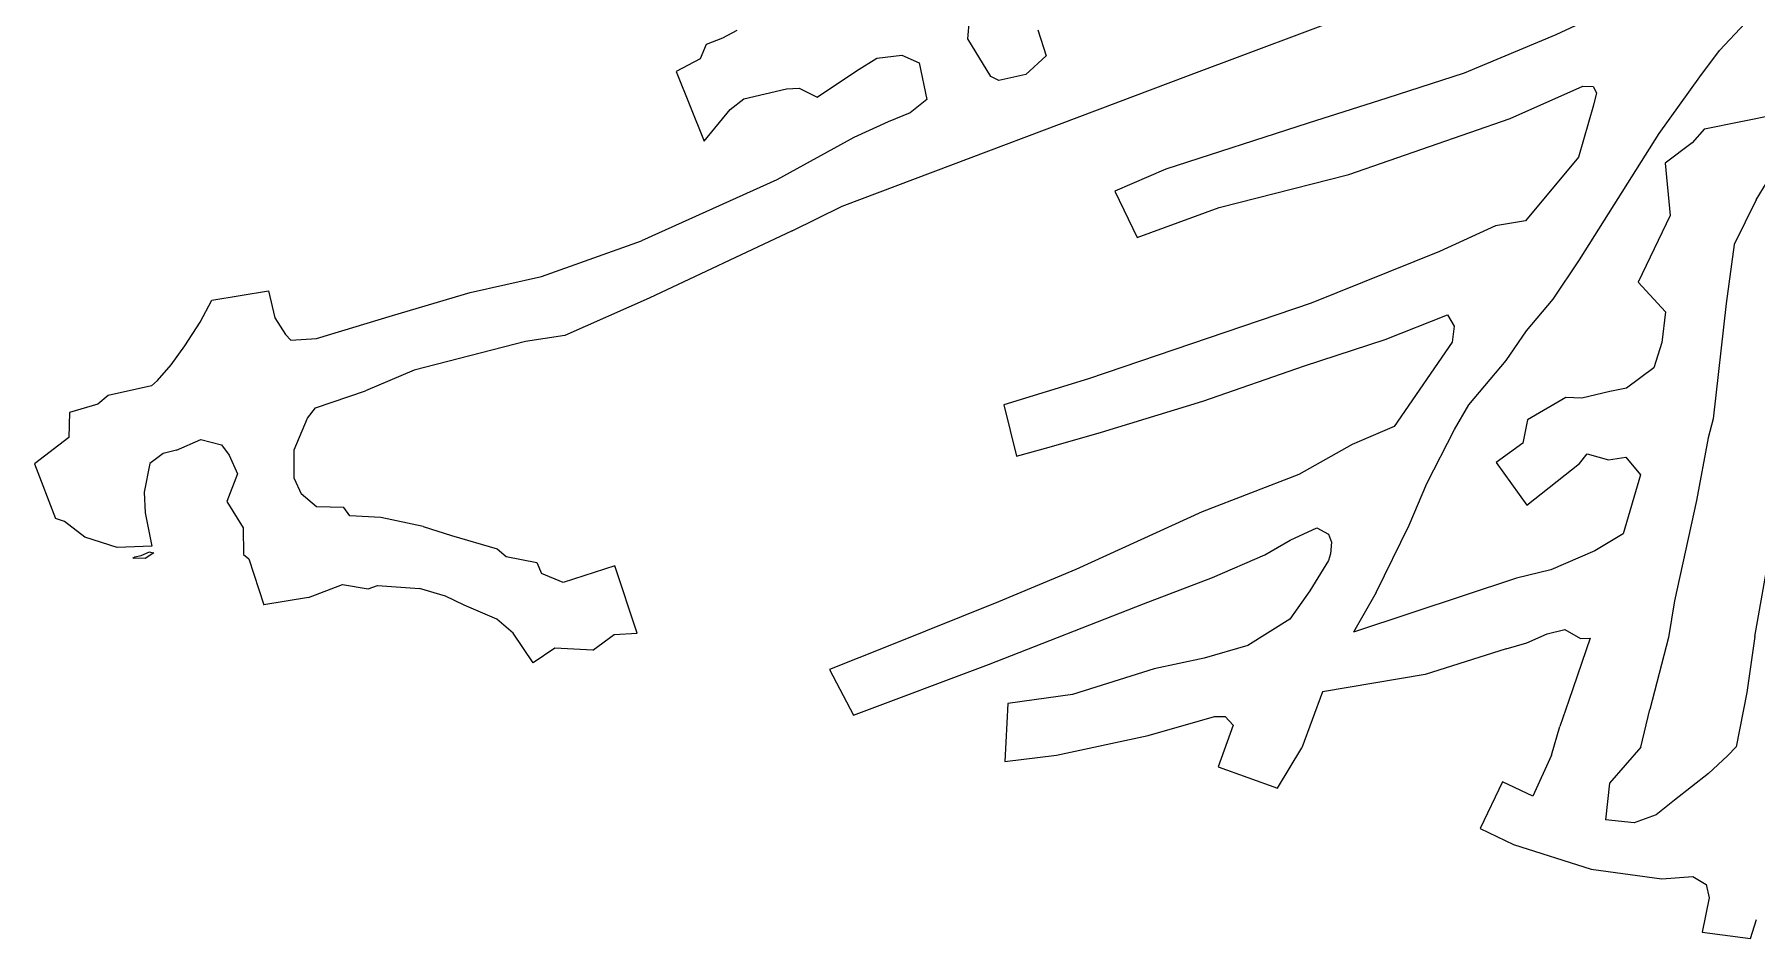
# Model space of a CAD drawing. Header units: metres. Extents: x 539087 to 539738, y 4477622 to 4478004.
# Drawn here: x 539107 to 539239.9, y 4477654.7 to 4477724.5 of the extents above; entities that cross this region are included whole.
import ezdxf

# ---------------------------------------------------------------- set-up
doc = ezdxf.new("R2010")
doc.units = ezdxf.units.M
doc.layers.add('KAT_1440', color=85, linetype='Continuous', lineweight=0)
doc.layers.add('KAT_1450', color=113, linetype='Continuous', lineweight=0)

msp = doc.modelspace()

# ---------------------------------------------------------------- linework, layer by layer
at = {"layer": 'KAT_1440'}
for p, q in [((539235.91, 4477717.27, 1449.05), (539234.97, 4477716.19, 1449.02)), ((539235.91, 4477717.27, 1449.05), (539241.51, 4477718.4, 1449.03)), ((539234.97, 4477716.19, 1449.02), (539232.87, 4477714.6, 1449.07)), ((539232.87, 4477714.6, 1449.07), (539233.26, 4477710.57, 1449.24)), ((539239.9, 4477711.78, 1449.02), (539240.75, 4477713.17, 1449.05)), ((539239.9, 4477711.78, 1449.02), (539238.21, 4477708.32, 1449.23)), ((539233.26, 4477710.57, 1449.24), (539230.78, 4477705.42, 1449.48)), ((539238.21, 4477708.32, 1449.23), (539237.59, 4477703.78, 1449.53)), ((539232.89, 4477703.12, 1449.59), (539230.78, 4477705.42, 1449.48)), ((539119.81, 4477702.34, 1452.5), (539120.71, 4477704.04, 1452.5)), ((539120.71, 4477704.04, 1452.5), (539125.08, 4477704.75, 1452.5)), ((539125.08, 4477704.75, 1452.5), (539125.56, 4477702.67, 1452.5)), ((539125.56, 4477702.67, 1452.5), (539126.4, 4477701.38, 1452.5)), ((539128.79, 4477701.07, 1452.5), (539134.65, 4477702.85, 1452.83)), ((539232.89, 4477703.12, 1449.59), (539232.62, 4477700.77, 1449.85)), ((539237.59, 4477703.78, 1449.53), (539236.57, 4477694.88, 1449.83)), ((539118.63, 4477700.5, 1452.5), (539119.81, 4477702.34, 1452.5)), ((539126.4, 4477701.38, 1452.5), (539126.8, 4477700.95, 1452.5)), ((539117.57, 4477699.04, 1452.5), (539118.63, 4477700.5, 1452.5)), ((539126.8, 4477700.95, 1452.5), (539128.79, 4477701.07, 1452.5)), ((539232.62, 4477700.77, 1449.85), (539232.01, 4477698.82, 1449.85)), ((539116.51, 4477697.84, 1452.5), (539117.57, 4477699.04, 1452.5)), ((539232.01, 4477698.82, 1449.85), (539229.89, 4477697.25, 1450.09)), ((539116.04, 4477697.43, 1452.47), (539112.7, 4477696.68, 1452.46)), ((539116.04, 4477697.43, 1452.47), (539116.51, 4477697.84, 1452.5)), ((539111.91, 4477696, 1452.46), (539109.72, 4477695.36, 1452.46)), ((539112.7, 4477696.68, 1452.46), (539111.91, 4477696, 1452.46)), ((539128.7, 4477695.73, 1452.79), (539132.57, 4477697.02, 1452.83)), ((539225.21, 4477696.52, 1450.22), (539222.26, 4477694.8, 1450.22)), ((539226.45, 4477696.46, 1450.22), (539225.21, 4477696.52, 1450.22)), ((539228.61, 4477696.98, 1450.22), (539226.45, 4477696.46, 1450.22)), ((539229.89, 4477697.25, 1450.09), (539228.61, 4477696.98, 1450.22)), ((539109.72, 4477695.36, 1452.46), (539109.67, 4477693.42, 1452.46)), ((539127.06, 4477692.49, 1452.48), (539128.09, 4477694.92, 1452.8)), ((539128.09, 4477694.92, 1452.8), (539128.7, 4477695.73, 1452.79)), ((539222.26, 4477694.8, 1450.22), (539221.88, 4477693, 1450.22)), ((539236.57, 4477694.88, 1449.83), (539236.2, 4477693.4, 1449.85)), ((539109.67, 4477693.42, 1452.46), (539107.02, 4477691.39, 1452.02)), ((539236.2, 4477693.4, 1449.85), (539235.3, 4477688.56, 1449.92)), ((539116.94, 4477692.19, 1452.61), (539115.92, 4477691.42, 1452.53)), ((539117.98, 4477692.44, 1452.66), (539116.94, 4477692.19, 1452.61)), ((539117.98, 4477692.44, 1452.66), (539119.87, 4477693.28, 1452.47)), ((539119.87, 4477693.28, 1452.47), (539121.46, 4477692.86, 1452.52)), ((539121.46, 4477692.86, 1452.52), (539122.05, 4477692.06, 1452.72)), ((539122.05, 4477692.06, 1452.72), (539122.68, 4477690.62, 1452.76)), ((539127.06, 4477690.27, 1452.48), (539127.06, 4477692.49, 1452.48)), ((539221.88, 4477693, 1450.22), (539219.82, 4477691.49, 1450.22)), ((539226.27, 4477691.43, 1450.22), (539226.85, 4477692.17, 1450.22)), ((539226.85, 4477692.17, 1450.22), (539228.51, 4477691.71, 1450.22)), ((539107.02, 4477691.39, 1452.02), (539108.65, 4477687.18, 1452.42)), ((539115.92, 4477691.42, 1452.53), (539115.49, 4477689.2, 1452.3)), ((539219.82, 4477691.49, 1450.22), (539222.19, 4477688.21, 1450.22)), ((539222.19, 4477688.21, 1450.22), (539226.27, 4477691.43, 1450.22)), ((539228.51, 4477691.71, 1450.22), (539229.85, 4477691.92, 1450.09)), ((539229.85, 4477691.92, 1450.09), (539230.98, 4477690.55, 1449.91)), ((539122.68, 4477690.62, 1452.76), (539121.87, 4477688.49, 1452.22)), ((539127.06, 4477690.27, 1452.48), (539127.59, 4477689.08, 1452.4)), ((539230.98, 4477690.55, 1449.91), (539229.64, 4477685.98, 1449.95)), ((539115.49, 4477689.2, 1452.3), (539115.57, 4477687.61, 1451.92)), ((539121.87, 4477688.49, 1452.22), (539123.12, 4477686.45, 1452.33)), ((539128.78, 4477688.07, 1452.49), (539127.59, 4477689.08, 1452.4)), ((539130.9, 4477688.02, 1452.59), (539128.78, 4477688.07, 1452.49)), ((539131.36, 4477687.37, 1452.69), (539130.9, 4477688.02, 1452.59)), ((539235.3, 4477688.56, 1449.92), (539233.6, 4477680.83, 1450.03)), ((539239.8, 4477678.07, 1448.47), (539241.73, 4477688.96, 1448.56)), ((539109.34, 4477686.95, 1452.3), (539108.65, 4477687.18, 1452.42)), ((539110.9, 4477685.73, 1452.04), (539109.34, 4477686.95, 1452.3)), ((539115.57, 4477687.61, 1451.92), (539116.08, 4477685.04, 1451.64)), ((539133.76, 4477687.25, 1452.72), (539131.36, 4477687.37, 1452.69)), ((539137.03, 4477686.56, 1452.78), (539133.76, 4477687.25, 1452.72)), ((539113.4, 4477684.94, 1451.89), (539110.9, 4477685.73, 1452.04)), ((539123.12, 4477686.45, 1452.33), (539123.14, 4477684.4, 1452.34)), ((539137.03, 4477686.56, 1452.78), (539139.21, 4477685.87, 1452.78)), ((539139.21, 4477685.87, 1452.78), (539142.73, 4477684.83, 1452.78)), ((539229.64, 4477685.98, 1449.95), (539227.44, 4477684.68, 1450.3)), ((539116.08, 4477685.04, 1451.64), (539113.4, 4477684.94, 1451.89)), ((539114.61, 4477684.12, 1452.44), (539114.76, 4477684.21, 1452.58)), ((539115.55, 4477684.1, 1453.11), (539114.61, 4477684.12, 1452.44)), ((539114.76, 4477684.21, 1452.44), (539115.24, 4477684.31, 1452.58)), ((539115.24, 4477684.31, 1452.58), (539115.89, 4477684.59, 1452.83)), ((539116.22, 4477684.53, 1452.95), (539115.55, 4477684.1, 1453.11)), ((539115.89, 4477684.59, 1452.83), (539115.97, 4477684.58, 1453.23)), ((539115.97, 4477684.58, 1453.23), (539116.22, 4477684.53, 1452.95)), ((539123.14, 4477684.4, 1452.34), (539123.55, 4477684.05, 1452.32)), ((539123.55, 4477684.05, 1452.32), (539124.71, 4477680.52, 1452.4)), ((539142.73, 4477684.83, 1452.78), (539143.43, 4477684.24, 1452.78)), ((539143.43, 4477684.24, 1452.78), (539145.8, 4477683.77, 1452.78)), ((539227.44, 4477684.68, 1450.3), (539224.05, 4477683.2, 1450.3)), ((539145.8, 4477683.77, 1452.78), (539146.15, 4477682.93, 1452.78)), ((539147.83, 4477682.24, 1452.78), (539146.15, 4477682.93, 1452.78)), ((539151.82, 4477683.51, 1452.78), (539147.83, 4477682.24, 1452.78)), ((539153.53, 4477678.33, 1452.78), (539151.82, 4477683.51, 1452.78)), ((539224.05, 4477683.2, 1450.3), (539221.41, 4477682.57, 1450.3)), ((539128.18, 4477681.07, 1452.4), (539130.78, 4477682.09, 1452.47)), ((539130.78, 4477682.09, 1452.47), (539132.77, 4477681.75, 1452.57)), ((539132.77, 4477681.75, 1452.57), (539133.48, 4477682.01, 1452.68)), ((539133.48, 4477682.01, 1452.68), (539136.74, 4477681.76, 1452.79)), ((539138.74, 4477681.17, 1452.78), (539136.74, 4477681.76, 1452.79)), ((539221.41, 4477682.57, 1450.3), (539213.24, 4477679.86, 1450.3)), ((539128.18, 4477681.07, 1452.4), (539124.71, 4477680.52, 1452.4)), ((539140.19, 4477680.48, 1452.78), (539138.74, 4477681.17, 1452.78)), ((539142.7, 4477679.41, 1452.78), (539140.19, 4477680.48, 1452.78)), ((539233.6, 4477680.83, 1450.03), (539233.13, 4477677.99, 1450.05)), ((539143.97, 4477678.33, 1452.78), (539142.7, 4477679.41, 1452.78)), ((539213.24, 4477679.86, 1450.3), (539208.83, 4477678.4, 1451.51)), ((539145.51, 4477676.02, 1452.78), (539143.97, 4477678.33, 1452.78)), ((539150.11, 4477677, 1452.78), (539151.76, 4477678.21, 1452.78)), ((539151.76, 4477678.21, 1452.78), (539153.53, 4477678.33, 1452.78)), ((539220.59, 4477677.12, 1450.3), (539222.19, 4477677.57, 1450.3)), ((539222.19, 4477677.57, 1450.3), (539223.76, 4477678.26, 1450.3)), ((539223.76, 4477678.26, 1450.3), (539225.12, 4477678.61, 1450.3)), ((539225.12, 4477678.61, 1450.3), (539226.33, 4477677.92, 1450.3)), ((539227.08, 4477677.94, 1450.13), (539225.43, 4477673.13, 1450.28)), ((539226.33, 4477677.92, 1450.3), (539227.08, 4477677.94, 1450.13)), ((539233.13, 4477677.99, 1450.05), (539231.7, 4477672.42, 1450.38)), ((539239.8, 4477678.07, 1448.47), (539239.18, 4477673.73, 1448.48)), ((539147.19, 4477677.16, 1452.78), (539145.51, 4477676.02, 1452.78)), ((539150.11, 4477677, 1452.78), (539147.19, 4477677.16, 1452.78)), ((539220.59, 4477677.12, 1450.3), (539214.36, 4477675.14, 1450.3)), ((539214.36, 4477675.14, 1450.3), (539206.44, 4477673.79, 1451.5)), ((539239.18, 4477673.73, 1448.48), (539238.35, 4477669.54, 1448.48)), ((539225.43, 4477673.13, 1450.28), (539224.75, 4477671.12, 1450.19)), ((539231, 4477669.51, 1450.19), (539231.7, 4477672.42, 1450.38)), ((539224.11, 4477668.9, 1450.34), (539224.75, 4477671.12, 1450.19)), ((539231, 4477669.51, 1450.19), (539228.57, 4477666.75, 1450.34)), ((539238.35, 4477669.54, 1448.48), (539237.68, 4477668.86, 1448.48)), ((539224.11, 4477668.9, 1450.34), (539222.65, 4477665.74, 1450.15)), ((539237.68, 4477668.86, 1448.48), (539236.21, 4477667.48, 1448.49)), ((539220.31, 4477666.85, 1450.37), (539218.59, 4477663.24, 1450.37)), ((539222.65, 4477665.74, 1450.15), (539220.31, 4477666.85, 1450.37)), ((539228.57, 4477666.75, 1450.34), (539228.28, 4477663.91, 1449.61)), ((539236.21, 4477667.48, 1448.49), (539233.6, 4477665.43, 1449.08)), ((539233.6, 4477665.43, 1449.08), (539232.17, 4477664.29, 1449.19)), ((539232.17, 4477664.29, 1449.19), (539230.47, 4477663.67, 1449.35)), ((539218.59, 4477663.24, 1450.37), (539221.17, 4477662.01, 1450.15)), ((539230.47, 4477663.67, 1449.35), (539228.28, 4477663.91, 1449.61)), ((539221.17, 4477662.01, 1450.15), (539227.17, 4477660.09, 1449.66)), ((539227.17, 4477660.09, 1449.66), (539232.61, 4477659.35, 1449.18)), ((539232.61, 4477659.35, 1449.18), (539235.02, 4477659.54, 1448.98)), ((539235.02, 4477659.54, 1448.98), (539236.03, 4477658.92, 1448.74)), ((539236.03, 4477658.92, 1448.74), (539236.26, 4477657.89, 1448.74)), ((539236.26, 4477657.89, 1448.74), (539235.73, 4477655.25, 1448.74)), ((539239.45, 4477654.74, 1448.74), (539239.93, 4477656.22, 1448.74)), ((539235.73, 4477655.25, 1448.74), (539239.45, 4477654.74, 1448.74))]:
    msp.add_line(p, q, dxfattribs=at)
at = {"layer": 'KAT_1450'}
for p, q in [((539179.05, 4477724.2, 1453.7), (539179.19, 4477725.71, 1454.2)), ((539196.08, 4477721.38, 1453.3), (539209.69, 4477726.48, 1453.19)), ((539228.53, 4477726.43, 1451.53), (539224.44, 4477724.53, 1451.77)), ((539237.08, 4477723.3, 1451.51), (539239.05, 4477725.41, 1451.25)), ((539160.13, 4477724.25, 1454.39), (539158.86, 4477723.78, 1454.3)), ((539161.23, 4477724.85, 1454.44), (539160.13, 4477724.25, 1454.39)), ((539180.82, 4477721.3, 1453.26), (539179.05, 4477724.2, 1453.7)), ((539184.46, 4477724.9, 1453.8), (539185.11, 4477722.9, 1453.26)), ((539224.44, 4477724.53, 1451.77), (539217.36, 4477721.55, 1452.06)), ((539158.4, 4477722.66, 1454.38), (539156.55, 4477721.7, 1454.39)), ((539158.86, 4477723.78, 1454.3), (539158.4, 4477722.66, 1454.38)), ((539170.47, 4477721.75, 1454.64), (539172.04, 4477722.71, 1454.5)), ((539172.04, 4477722.71, 1454.5), (539173.97, 4477722.94, 1454.4)), ((539173.97, 4477722.94, 1454.4), (539175.29, 4477722.36, 1453.7)), ((539185.11, 4477722.9, 1453.26), (539183.54, 4477721.45, 1453.26)), ((539235.56, 4477721.27, 1451.54), (539237.08, 4477723.3, 1451.51)), ((539156.55, 4477721.7, 1454.39), (539158.71, 4477716.31, 1454.62)), ((539167.43, 4477719.7, 1454.52), (539170.47, 4477721.75, 1454.64)), ((539169.35, 4477711.3, 1453.23), (539196.08, 4477721.38, 1453.3)), ((539175.29, 4477722.36, 1453.7), (539175.9, 4477719.52, 1453.26)), ((539181.44, 4477720.98, 1453.26), (539180.82, 4477721.3, 1453.26)), ((539183.54, 4477721.45, 1453.26), (539181.44, 4477720.98, 1453.26)), ((539217.36, 4477721.55, 1452.06), (539211.38, 4477719.62, 1452.15)), ((539232.41, 4477716.9, 1451.49), (539235.56, 4477721.27, 1451.54)), ((539161.76, 4477719.57, 1454.6), (539165.05, 4477720.35, 1454.59)), ((539165.05, 4477720.35, 1454.59), (539166.04, 4477720.4, 1454.63)), ((539166.04, 4477720.4, 1454.63), (539167.43, 4477719.7, 1454.52)), ((539220.92, 4477718.05, 1452.01), (539226.53, 4477720.55, 1451.77)), ((539226.53, 4477720.55, 1451.77), (539227.32, 4477720.53, 1451.68)), ((539227.32, 4477720.53, 1451.68), (539227.57, 4477720.04, 1451.46)), ((539227.57, 4477720.04, 1451.46), (539227.35, 4477719.1, 1451.49)), ((539158.71, 4477716.31, 1454.62), (539160.72, 4477718.76, 1454.34)), ((539160.72, 4477718.76, 1454.34), (539161.76, 4477719.57, 1454.6)), ((539175.9, 4477719.52, 1453.26), (539174.61, 4477718.5, 1453.26)), ((539211.38, 4477719.62, 1452.15), (539205.32, 4477717.7, 1452)), ((539227.35, 4477719.1, 1451.49), (539226.19, 4477715.07, 1451.6)), ((539172.9, 4477717.79, 1453.26), (539170.25, 4477716.6, 1453.24)), ((539174.61, 4477718.5, 1453.26), (539172.9, 4477717.79, 1453.26)), ((539205.32, 4477717.7, 1452), (539194.33, 4477714.15, 1451.89)), ((539208.46, 4477713.73, 1452.04), (539220.92, 4477718.05, 1452.01)), ((539170.25, 4477716.6, 1453.24), (539164.32, 4477713.32, 1453.22)), ((539228.18, 4477710.21, 1451.67), (539232.41, 4477716.9, 1451.49)), ((539226.19, 4477715.07, 1451.6), (539222.09, 4477710.16, 1451.64)), ((539164.32, 4477713.32, 1453.22), (539153.86, 4477708.61, 1453.1)), ((539194.33, 4477714.15, 1451.89), (539190.4, 4477712.45, 1451.89)), ((539198.46, 4477711.2, 1451.89), (539208.46, 4477713.73, 1452.04)), ((539190.4, 4477712.45, 1451.89), (539192.12, 4477708.86, 1451.89)), ((539165.49, 4477709.39, 1452.97), (539169.35, 4477711.3, 1453.23)), ((539192.12, 4477708.86, 1451.89), (539198.46, 4477711.2, 1451.89)), ((539165.49, 4477709.39, 1452.97), (539154.45, 4477704.2, 1453.13)), ((539219.77, 4477709.77, 1451.58), (539215.47, 4477707.78, 1451.58)), ((539222.09, 4477710.16, 1451.64), (539219.77, 4477709.77, 1451.58)), ((539226.26, 4477707.15, 1451.64), (539228.18, 4477710.21, 1451.67)), ((539146.15, 4477705.86, 1453.09), (539153.86, 4477708.61, 1453.1)), ((539215.47, 4477707.78, 1451.58), (539205.54, 4477703.8, 1451.83)), ((539224.24, 4477704.11, 1451.59), (539226.26, 4477707.15, 1451.64)), ((539140.64, 4477704.62, 1452.98), (539146.15, 4477705.86, 1453.09)), ((539134.65, 4477702.85, 1452.83), (539140.64, 4477704.62, 1452.98)), ((539154.45, 4477704.2, 1453.13), (539147.94, 4477701.3, 1453.1)), ((539222.17, 4477701.66, 1451.54), (539224.24, 4477704.11, 1451.59)), ((539205.54, 4477703.8, 1451.83), (539188.37, 4477697.97, 1451.84)), ((539211.27, 4477700.99, 1451.81), (539216.08, 4477702.89, 1451.58)), ((539216.08, 4477702.89, 1451.58), (539216.6, 4477702.02, 1451.54)), ((539216.6, 4477702.02, 1451.54), (539216.43, 4477700.79, 1451.54)), ((539220.61, 4477699.38, 1451.54), (539222.17, 4477701.66, 1451.54)), ((539144.92, 4477700.85, 1453.04), (539136.32, 4477698.64, 1452.83)), ((539147.94, 4477701.3, 1453.1), (539144.92, 4477700.85, 1453.04)), ((539205.04, 4477698.97, 1451.83), (539211.27, 4477700.99, 1451.81)), ((539216.43, 4477700.79, 1451.54), (539211.97, 4477694.28, 1451.62)), ((539197.19, 4477696.24, 1451.82), (539205.04, 4477698.97, 1451.83)), ((539217.73, 4477695.96, 1451.57), (539220.61, 4477699.38, 1451.54)), ((539136.32, 4477698.64, 1452.83), (539132.57, 4477697.02, 1452.83)), ((539188.37, 4477697.97, 1451.84), (539181.82, 4477695.95, 1451.85)), ((539189.36, 4477693.85, 1451.84), (539197.19, 4477696.24, 1451.82)), ((539181.82, 4477695.95, 1451.85), (539182.8, 4477691.98, 1451.85)), ((539216.61, 4477694.05, 1451.6), (539217.73, 4477695.96, 1451.57)), ((539185.34, 4477692.68, 1451.85), (539189.36, 4477693.85, 1451.84)), ((539211.97, 4477694.28, 1451.62), (539208.71, 4477692.88, 1451.56)), ((539214.49, 4477689.89, 1451.62), (539216.61, 4477694.05, 1451.6)), ((539182.8, 4477691.98, 1451.85), (539185.34, 4477692.68, 1451.85)), ((539208.71, 4477692.88, 1451.56), (539204.59, 4477690.57, 1451.6)), ((539204.59, 4477690.57, 1451.6), (539197.14, 4477687.69, 1451.76)), ((539213.12, 4477686.67, 1451.55), (539214.49, 4477689.89, 1451.62)), ((539197.14, 4477687.69, 1451.76), (539187.38, 4477683.23, 1452.19)), ((539201.97, 4477684.36, 1451.69), (539203.94, 4477685.5, 1451.64)), ((539203.94, 4477685.5, 1451.64), (539205.99, 4477686.46, 1451.6)), ((539205.99, 4477686.46, 1451.6), (539206.88, 4477685.96, 1451.54)), ((539206.88, 4477685.96, 1451.54), (539207.11, 4477685.36, 1451.54)), ((539207.11, 4477685.36, 1451.54), (539207.05, 4477684.46, 1451.54)), ((539210.56, 4477681.45, 1451.54), (539213.12, 4477686.67, 1451.55)), ((539197.93, 4477682.62, 1451.79), (539201.97, 4477684.36, 1451.69)), ((539207.05, 4477684.46, 1451.54), (539206.89, 4477683.93, 1451.54)), ((539187.38, 4477683.23, 1452.19), (539181.42, 4477680.74, 1452.22)), ((539206.89, 4477683.93, 1451.54), (539205.45, 4477681.6, 1451.52)), ((539192.62, 4477680.58, 1452.06), (539197.93, 4477682.62, 1451.79)), ((539205.45, 4477681.6, 1451.52), (539203.9, 4477679.41, 1451.51)), ((539210.56, 4477681.45, 1451.54), (539208.83, 4477678.4, 1451.51)), ((539181.42, 4477680.74, 1452.22), (539172.91, 4477677.32, 1452.23)), ((539180.65, 4477675.91, 1452.23), (539192.62, 4477680.58, 1452.06)), ((539203.9, 4477679.41, 1451.51), (539200.66, 4477677.36, 1451.53)), ((539172.91, 4477677.32, 1452.23), (539168.39, 4477675.52, 1452.23)), ((539197.29, 4477676.4, 1451.61), (539193.43, 4477675.56, 1451.77)), ((539200.66, 4477677.36, 1451.53), (539197.29, 4477676.4, 1451.61)), ((539168.39, 4477675.52, 1452.23), (539170.23, 4477671.99, 1452.23)), ((539170.23, 4477671.99, 1452.23), (539180.65, 4477675.91, 1452.23)), ((539193.43, 4477675.56, 1451.77), (539187.14, 4477673.59, 1452.06)), ((539187.14, 4477673.59, 1452.06), (539182.13, 4477672.89, 1452.22)), ((539206.44, 4477673.79, 1451.5), (539204.83, 4477669.48, 1451.49)), ((539182.13, 4477672.89, 1452.22), (539181.91, 4477668.42, 1452.22)), ((539192.97, 4477670.41, 1451.84), (539198.08, 4477671.88, 1451.61)), ((539198.08, 4477671.88, 1451.61), (539198.92, 4477671.88, 1451.53)), ((539199.52, 4477671.21, 1451.49), (539198.37, 4477668.01, 1451.49)), ((539198.92, 4477671.88, 1451.53), (539199.52, 4477671.21, 1451.49)), ((539185.89, 4477668.9, 1452.16), (539192.97, 4477670.41, 1451.84)), ((539202.95, 4477666.36, 1451.49), (539204.83, 4477669.48, 1451.49)), ((539181.91, 4477668.42, 1452.22), (539185.89, 4477668.9, 1452.16)), ((539198.37, 4477668.01, 1451.49), (539202.95, 4477666.36, 1451.49))]:
    msp.add_line(p, q, dxfattribs=at)

doc.saveas('drawing.dxf')
